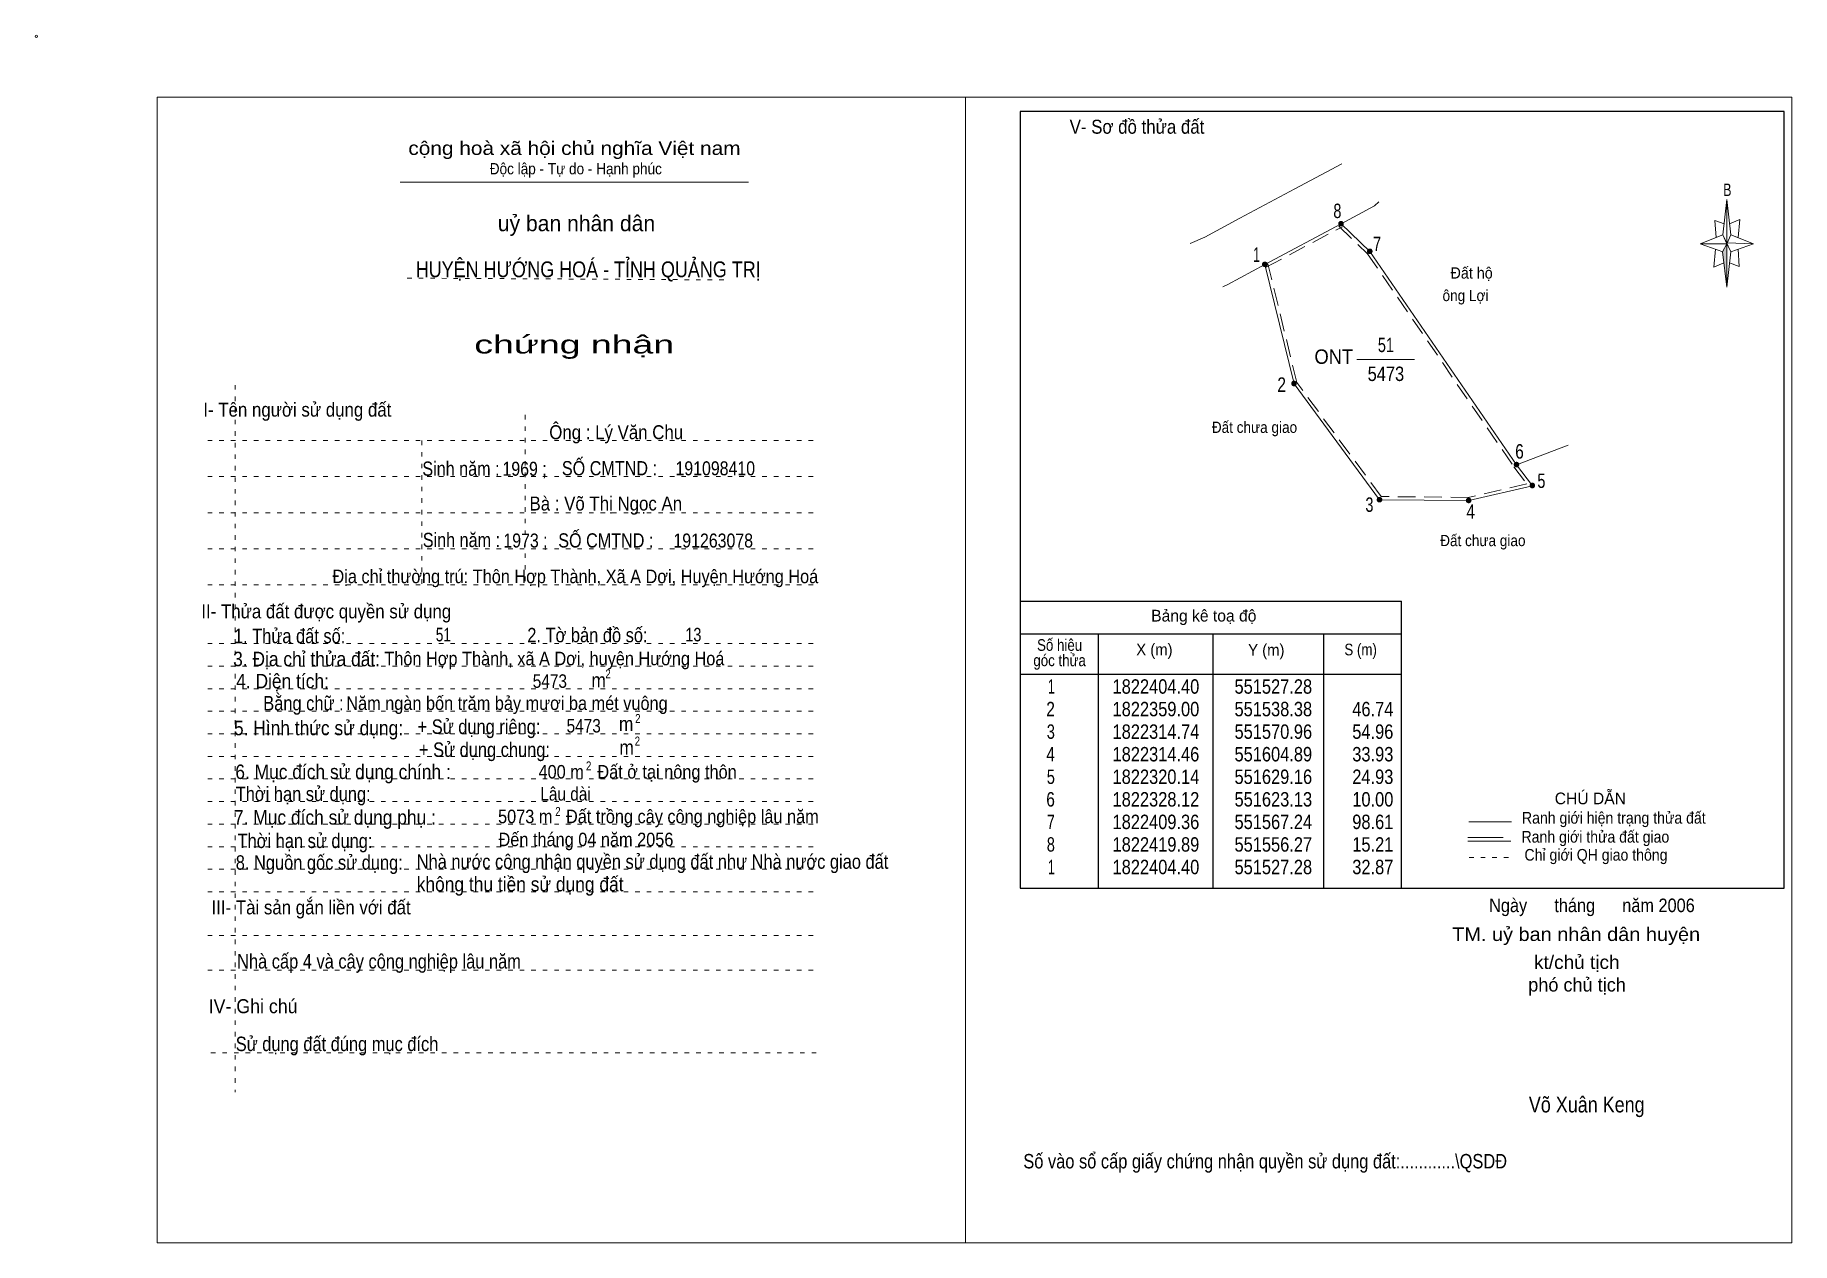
# Model space of a CAD drawing. Header units: centimetres. Extents: x -1.6 to 37.4, y -1.3 to 25.5.
import ezdxf
from ezdxf.enums import TextEntityAlignment as Align

# ---------------------------------------------------------------- set-up
doc = ezdxf.new("R2010")
doc.units = ezdxf.units.CM
doc.header["$LTSCALE"] = 0.13
for name, pattern in [('DOTTED', [1.5, 0.3, -1.2]), ('LONG_DASHED', [7.5, 6, -1.5]), ('MEDIUM_DASHED', [4.5, 3, -1.5])]:
    doc.linetypes.add(name, pattern=pattern)
for name, color, linetype, lineweight in [('1', 7, 'DOTTED', 13), ('10', 7, 'Continuous', 13), ('2', 7, 'Continuous', 25), ('3', 7, 'Continuous', 13), ('30', 7, 'Continuous', 13), ('32', 7, 'LONG_DASHED', 13), ('33', 7, 'Continuous', 13), ('35', 7, 'Continuous', 13)]:
    doc.layers.add(name, color=color, linetype=linetype, lineweight=lineweight)

msp = doc.modelspace()

# ---------------------------------------------------------------- hatches: boundary and pattern name
at = {"layer": '30'}
msp.add_hatch(color=256, dxfattribs=at).paths.add_polyline_path([(35.91, 20.87), (35.91, 19.91), (35.81, 20.69)])
at = {"layer": '32'}
for points in [[(27.4091, 21.3168, 1), (27.3091, 21.3168, 1)], [(28.0472, 20.7042, 1), (27.9472, 20.7042, 1)], [(25.7226, 20.4156, 1), (25.6226, 20.4156, 1)], [(26.3684, 17.7746, 1), (26.2684, 17.7746, 1)], [(31.2985, 15.9782, 1), (31.1985, 15.9782, 1)], [(28.2636, 15.1998, 1), (28.1636, 15.1998, 1)], [(30.2375, 15.1835, 1), (30.1375, 15.1835, 1)], [(31.6493, 15.514, 1), (31.5493, 15.514, 1)]]:
    msp.add_hatch(color=256, dxfattribs=at).paths.add_polyline_path(points)

# ---------------------------------------------------------------- linework, layer by layer
at = {"layer": '1', "linetype": 'Continuous'}
msp.add_line((6.51, 22.24), (14.23, 22.24), dxfattribs=at)
at = {"layer": '1'}
for p, q in [((6.67, 20.11), (13.82, 20.07)), ((2.86, 17.74), (2.86, 2.07)), ((9.28, 17.08), (9.28, 13.31)), ((2.25, 16.51), (15.75, 16.51)), ((6.99, 16.51), (6.99, 13.31)), ((2.25, 15.71), (15.75, 15.71)), ((2.25, 14.91), (15.75, 14.91)), ((2.25, 14.11), (15.75, 14.11)), ((2.25, 13.31), (15.75, 13.31)), ((2.25, 12.01), (15.75, 12.01)), ((2.25, 11.51), (15.75, 11.51)), ((2.25, 11.01), (15.75, 11.01)), ((2.25, 10.51), (15.75, 10.51)), ((2.25, 10.01), (15.75, 10.01)), ((2.25, 9.51), (15.75, 9.51)), ((2.25, 9.01), (15.75, 9.01)), ((2.25, 8.51), (15.75, 8.51)), ((2.25, 8.01), (15.75, 8.01)), ((2.25, 7.51), (15.75, 7.51)), ((2.25, 7.01), (15.75, 7.01)), ((2.25, 6.51), (15.75, 6.51)), ((2.25, 5.54), (15.75, 5.54)), ((2.25, 4.77), (15.75, 4.77)), ((2.32, 2.94), (15.82, 2.94))]:
    msp.add_line(p, q, dxfattribs=at)
at = {"layer": '10', "linetype": 'MEDIUM_DASHED'}
msp.add_line((25.7, 20.35), (27.39, 21.25), dxfattribs=at)
at = {"layer": '10'}
msp.add_line((32.39, 16.41), (31.25, 15.97), dxfattribs=at)
for points in [[(27.38, 22.64), (26.34, 22.09), (25.12, 21.44)], [(28.2, 21.8), (28.1, 21.71), (27.36, 21.31)], [(24.02, 20.88), (24.34, 21.02), (25.12, 21.44)], [(31.25, 15.97), (31.6, 15.51), (30.19, 15.18), (28.21, 15.2), (26.32, 17.77), (25.67, 20.41), (27.36, 21.31)], [(31.25, 15.97), (31.6, 15.51), (30.19, 15.18), (28.21, 15.2), (26.32, 17.77), (25.67, 20.41), (27.36, 21.31)], [(27.36, 21.31), (28, 20.7), (31.25, 15.97)], [(27.36, 21.31), (28, 20.7), (31.25, 15.97)], [(25.67, 20.41), (24.85, 19.97), (24.74, 19.92)]]:
    msp.add_lwpolyline(points, dxfattribs=at)
at = {"layer": '10', "linetype": 'MEDIUM_DASHED'}
for points in [[(27.31, 21.26), (27.95, 20.65), (31.19, 15.93)], [(31.19, 15.93), (31.48, 15.55), (30.18, 15.25), (28.25, 15.27), (26.38, 17.8), (25.74, 20.43)]]:
    msp.add_lwpolyline(points, dxfattribs=at)
at = {"layer": '10'}
msp.add_circle((-1.55, 25.47), 0.025, dxfattribs=at)
at = {"layer": '2'}
for p, q in [((20.25, 12.95), (28.7, 12.95)), ((28.7, 6.59), (28.7, 12.95)), ((20.25, 12.23), (28.7, 12.23)), ((21.99, 6.59), (21.99, 12.23)), ((24.53, 10.89), (24.53, 12.23)), ((26.97, 12.23), (26.97, 6.59)), ((20.25, 11.33), (28.7, 11.33))]:
    msp.add_line(p, q, dxfattribs=at)
msp.add_lwpolyline([(37.18, 23.8), (20.25, 23.8), (20.25, 6.59), (37.18, 6.59)], close=True, dxfattribs=at)
msp.add_lwpolyline([(24.53, 6.59), (24.53, 10.39), (24.53, 10.89)], dxfattribs=at)
at = {"layer": '3'}
msp.add_line((19.04, 24.12), (19.04, -1.27), dxfattribs=at)
for points in [[(19.04, 24.12), (1.13, 24.12), (1.13, -1.27), (19.04, -1.27)], [(19.04, -1.27), (37.35, -1.27), (37.35, 24.12), (19.04, 24.12)]]:
    msp.add_lwpolyline(points, dxfattribs=at)
at = {"layer": '30'}
for p, q in [((35.82, 21.07), (35.91, 21.85)), ((36, 21.07), (36.5, 20.87)), ((35.82, 20.69), (35.32, 20.87)), ((36, 20.69), (35.91, 19.91)), ((36.16, 20.75), (36.18, 20.37)), ((36.18, 20.37), (35.97, 20.45))]:
    msp.add_line(p, q, dxfattribs=at)
for points in [[(35.91, 21.85), (36, 21.07), (35.91, 20.87)], [(35.91, 20.87), (35.32, 20.87), (35.82, 21.07), (36, 20.69), (36.5, 20.87), (35.91, 20.89)], [(35.91, 20.87), (35.91, 19.91), (35.81, 20.69)]]:
    msp.add_lwpolyline(points, close=True, dxfattribs=at)
for points in [[(35.97, 21.31), (36.2, 21.41), (36.16, 21.01)], [(35.91, 20.87), (35.82, 21.07), (35.32, 20.87)], [(35.85, 21.31), (35.64, 21.39), (35.67, 21.01)], [(35.66, 20.75), (35.62, 20.35), (35.84, 20.45)], [(35.91, 20.87), (36, 20.69), (36.5, 20.87)]]:
    msp.add_lwpolyline(points, dxfattribs=at)
at = {"layer": '32'}
for centre in [(27.3591, 21.3168), (27.9972, 20.7042), (25.6726, 20.4156), (26.3184, 17.7746), (31.2485, 15.9782), (28.2136, 15.1998), (30.1875, 15.1835), (31.5993, 15.514)]:
    msp.add_circle(centre, 0.05, dxfattribs=at)
at = {"layer": '33'}
msp.add_line((27.71, 18.31), (28.99, 18.31), dxfattribs=at)
at = {"layer": '35'}
for p, q in [((30.19, 8.06), (31.14, 8.06)), ((30.17, 7.63), (31.12, 7.63))]:
    msp.add_line(p, q, dxfattribs=at)
at = {"layer": '35', "linetype": 'LONG_DASHED'}
msp.add_line((30.17, 7.71), (31.12, 7.71), dxfattribs=at)
at = {"layer": '35', "linetype": 'DOTTED'}
msp.add_line((30.2, 7.27), (31.19, 7.27), dxfattribs=at)

# ---------------------------------------------------------------- texts
at = {"layer": '1'}
for s, height, width, p in [('V- Sơ đồ thửa đất', 0.31, 0.9, (22.84, 23.31)), ('cộng hoà xã hội chủ nghĩa Việt nam', 0.3, 1.15, (10.375, 22.84)), ('Độc lập - Tự do - Hạnh phúc', 0.25, 0.9, (10.405, 22.41)), ('chứng nhận', 0.4, 1.55, (10.37, 18.44)), ('I- Tên người sử dụng đất', 0.31, 0.9, (4.235, 17.04)), ('II- Thửa đất được quyền sử dụng', 0.31, 0.9, (4.875, 12.57)), ('III- Tài sản gắn liền với đất', 0.31, 0.9, (4.54, 6.01)), ('IV- Ghi chú', 0.31, 0.95, (3.255, 3.82))]:
    msp.add_text(s, height=height, dxfattribs=dict(at, width=width)).set_placement(p, align=Align.CENTER)
msp.add_text('uỷ ban nhân dân', height=0.35, dxfattribs=at).set_placement((10.42, 21.15), align=Align.CENTER)
at = {"layer": '10'}
for s, width, p in [('  Đất hộ', 0.95, (29.61, 20.1)), ('ông Lợi', 0.9, (29.61, 19.6)), ('  Đất chưa giao', 0.9, (24.33, 16.68)), ('  Đất chưa giao', 0.9, (29.39, 14.17))]:
    msp.add_text(s, height=0.25, dxfattribs=dict(at, width=width)).set_placement(p)
for s, height, width, p in [('Ông : Lý Văn Chu', 0.31, 0.9, (11.3, 16.54)), ('Sinh năm :', 0.3149, 0.85, (7.86, 15.73)), ('1969 ;', 0.31, 0.85, (9.27, 15.73)), ('SỐ CMTND :', 0.3149, 0.85, (11.15, 15.74)), ('191098410', 0.31, 0.85, (13.495, 15.74)), ('Bà : Võ Thị Ngọc An', 0.31, 0.9, (11.07, 14.96)), ('Sinh năm :', 0.3149, 0.85, (7.87, 14.15)), ('1973 ;', 0.31, 0.85, (9.29, 14.14)), ('SỐ CMTND :', 0.3149, 0.85, (11.07, 14.14)), ('191263078', 0.31, 0.85, (13.45, 14.14)), ('Địa chỉ thường trú: Thôn Hợp Thành, Xã A Dơi, Huyện Hướng Hoá ', 0.3, 0.9, (10.445, 13.35)), ('51', 0.3, 0.75, (7.47, 12.06)), ('13', 0.3, 0.8, (13.01, 12.06)), ('Thôn Hợp Thành, xã A Dơi, huyện Hướng Hoá ', 0.3, 0.9, (9.98, 11.53)), ('5473', 0.3, 0.85, (9.83, 11.03)), ('Năm ngàn bốn trăm bảy mươi ba mét vuông', 0.3, 0.9, (8.88, 10.54)), ('5473', 0.3, 0.85, (10.58, 10.04)), ('400 m   Đất ở tại nông thôn    ', 0.3, 0.9, (11.975, 9.02)), ('Lâu dài ', 0.3, 0.85, (10.225, 8.53)), ('5073 m   Đất trồng cây công nghiệp lâu năm ', 0.3, 0.9, (12.285, 8.03)), ('Đến tháng 04 năm 2056 ', 0.3, 0.9, (10.68, 7.52)), ('Ngày      tháng      năm 2006', 0.3, 0.9, (32.92, 6.06)), ('TM. uỷ ban nhân dân huyện', 0.3, 1.1, (32.57, 5.42)), ('kt/chủ tịch', 0.3, 1.05, (32.585, 4.8)), ('Võ Xuân Keng', 0.35, 0.85, (32.805, 1.62))]:
    msp.add_text(s, height=height, dxfattribs=dict(at, width=width)).set_placement(p, align=Align.CENTER)
msp.add_text('phó chủ tịch', height=0.3, dxfattribs=at).set_placement((32.59, 4.3), align=Align.CENTER)
at = {"layer": '2'}
for s, height, width, p in [('HUYỆN HƯỚNG HOÁ - TỈNH QUẢNG TRỊ', 0.35, 0.85, (10.68, 20.13)), ('Số hiệu', 0.2591, 0.85, (21.125, 11.85)), ('3. Địa chỉ thửa đất:', 0.32, 0.9, (4.44, 11.51)), ('góc thửa', 0.2591, 0.85, (21.125, 11.51)), ('X (m)', 0.2591, 0.95, (23.225, 11.75)), ('Y (m)', 0.2591, 0.95, (25.705, 11.74)), ('S (m)', 0.2591, 0.85, (27.795, 11.75)), ('Số vào sổ cấp giấy chứng nhận quyền sử dụng đất:............\\QSDĐ', 0.32, 0.85, (25.68, 0.38))]:
    msp.add_text(s, height=height, dxfattribs=dict(at, width=width)).set_placement(p, align=Align.CENTER)
msp.add_text('Bảng kê toạ độ', height=0.2591, dxfattribs=at).set_placement((24.32, 12.5), align=Align.CENTER)
for s, height, width, p in [('1. Thửa đất số:', 0.32, 0.85, (2.83, 12.02)), ('2. Tờ bản đồ số:', 0.32, 0.85, (9.33, 12.04)), ('4. Diện tích:', 0.32, 0.9, (2.88, 11.02)), ('m', 0.32, 0.9, (10.75, 11.04)), ('2', 0.2, 0.8, (11.06, 11.24)), ('Bằng chữ :', 0.32, 0.85, (3.48, 10.53)), ('5. Hình thức sử dụng:', 0.32, 0.9, (2.83, 9.98)), ('+ Sử dụng riêng:', 0.32, 0.85, (6.9, 10.01)), ('m', 0.32, 0.9, (11.36, 10.07)), ('2', 0.2, 0.8, (11.72, 10.25)), ('+ Sử dụng chung:', 0.32, 0.85, (6.93, 9.5)), ('m', 0.32, 0.9, (11.37, 9.55)), ('2', 0.2, 0.8, (11.71, 9.75)), ('6. Mục đích sử dụng chính : ', 0.32, 0.9, (2.86, 9.01)), ('2', 0.2, 0.8, (10.63, 9.2)), ('Thời hạn sử dụng: ', 0.32, 0.85, (2.87, 8.52)), ('7. Mục đích sử dụng phụ : ', 0.32, 0.9, (2.83, 8)), ('2', 0.2, 0.8, (9.95, 8.19)), ('Thời hạn sử dụng: ', 0.32, 0.85, (2.91, 7.48)), ('8. Nguồn gốc sử dụng: ', 0.32, 0.85, (2.87, 7)), ('Nhà nước công nhận quyền sử dụng đất như Nhà nước giao đất', 0.32, 0.85, (6.88, 7.02)), ('không thu tiền sử dụng đất', 0.32, 0.9, (6.88, 6.52)), ('Nhà cấp 4 và cây công nghiệp lâu năm', 0.32, 0.85, (2.9, 4.81)), ('Sử dụng đất đúng mục đích', 0.32, 0.85, (2.87, 2.98))]:
    msp.add_text(s, height=height, dxfattribs=dict(at, width=width)).set_placement(p)
at = {"layer": '30', "width": 0.75}
msp.add_text('B', height=0.2756, dxfattribs=at).set_placement((35.92, 21.93), align=Align.CENTER)
at = {"layer": '30'}
for s, width, p in [('1', 0.65, (21.02, 10.9)), ('1822404.40', 0.85, (24.22, 10.9)), ('551527.28', 0.85, (26.72, 10.9)), ('551527.28', 0.85, (26.72, 10.9)), ('2', 0.8, (21.02, 10.4)), ('1822359.00', 0.85, (24.22, 10.4)), ('551538.38', 0.85, (26.72, 10.4)), ('46.74', 0.85, (28.52, 10.4)), ('3', 0.75, (21.02, 9.9)), ('1822314.74', 0.85, (24.22, 9.9)), ('551570.96', 0.85, (26.72, 9.9)), ('54.96', 0.85, (28.52, 9.9)), ('4', 0.8, (21.02, 9.4)), ('1822314.46', 0.85, (24.22, 9.4)), ('551604.89', 0.85, (26.72, 9.4)), ('33.93', 0.85, (28.52, 9.4)), ('5', 0.75, (21.02, 8.9)), ('1822320.14', 0.85, (24.22, 8.9)), ('551629.16', 0.85, (26.72, 8.9)), ('24.93', 0.85, (28.52, 8.9)), ('6', 0.8, (21.02, 8.4)), ('1822328.12', 0.85, (24.22, 8.4)), ('551623.13', 0.85, (26.72, 8.4)), ('10.00', 0.85, (28.52, 8.4)), ('7', 0.75, (21.02, 7.9)), ('1822409.36', 0.85, (24.22, 7.9)), ('551567.24', 0.85, (26.72, 7.9)), ('98.61', 0.85, (28.52, 7.9)), ('8', 0.75, (21.02, 7.4)), ('1822419.89', 0.85, (24.22, 7.4)), ('551556.27', 0.85, (26.72, 7.4)), ('15.21', 0.85, (28.52, 7.4)), ('1', 0.65, (21.02, 6.9)), ('1822404.40', 0.85, (24.22, 6.9)), ('551527.28', 0.85, (26.72, 6.9)), ('32.87', 0.85, (28.52, 6.9))]:
    msp.add_text(s, height=0.32, dxfattribs=dict(at, width=width)).set_placement(p, align=Align.RIGHT)
at = {"layer": '32'}
for s, width, p in [('8', 0.75, (27.28, 21.44)), ('7', 0.75, (28.16, 20.71)), ('1', 0.65, (25.49, 20.47)), ('2', 0.8, (26.045, 17.59)), ('6', 0.8, (31.315, 16.11)), ('5', 0.75, (31.8, 15.46)), ('3', 0.75, (27.99, 14.93)), ('4', 0.8, (30.235, 14.78))]:
    msp.add_text(s, height=0.32, dxfattribs=dict(at, width=width)).set_placement(p, align=Align.CENTER)
at = {"layer": '33'}
for s, width, p in [('51', 0.75, (28.355, 18.47)), ('5473', 0.85, (28.355, 17.83))]:
    msp.add_text(s, height=0.32, dxfattribs=dict(at, width=width)).set_placement(p, align=Align.CENTER)
at = {"layer": '33', "width": 0.95}
msp.add_text('ONT', height=0.32, dxfattribs=at).set_placement((27.63, 18.21), align=Align.RIGHT)
at = {"layer": '35'}
msp.add_text('CHÚ DẪN', height=0.2591, dxfattribs=at).set_placement((32.885, 8.45), align=Align.CENTER)
at = {"layer": '35', "width": 0.9}
for s, p in [('Ranh giới hiện trạng thửa đất', (33.405, 8.02)), ('Ranh giới thửa đất giao ', (33.04, 7.6)), ('Chỉ giới QH giao thông', (33.01, 7.2))]:
    msp.add_text(s, height=0.2591, dxfattribs=at).set_placement(p, align=Align.CENTER)

doc.saveas('drawing.dxf')
